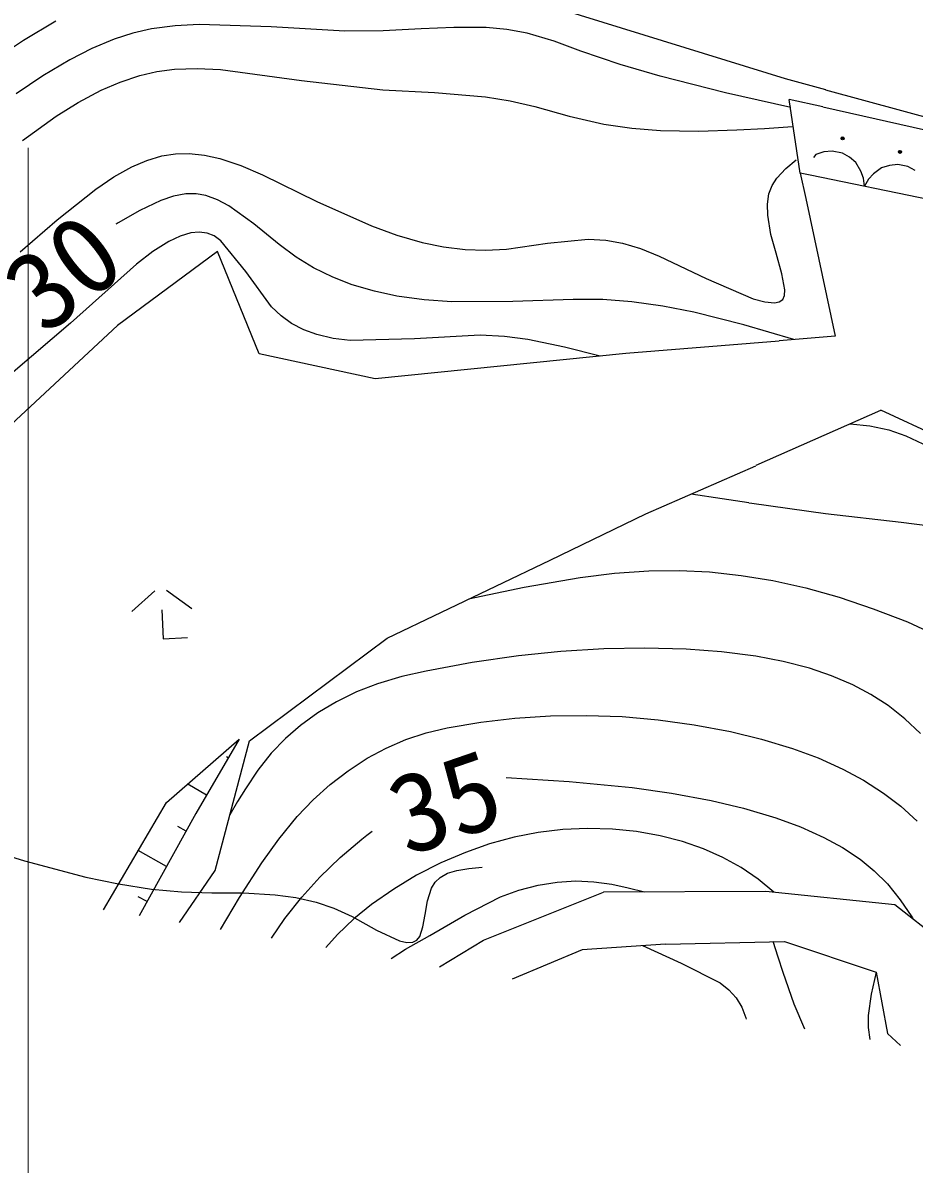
# Model space of a CAD drawing. Units: millimetres, scale not verified. Extents: x 39750 to 680000, y 20000 to 380250.
# Drawn here: x 218435 to 233250, y 217114 to 236084 of the extents above; entities that cross this region are included whole.
import ezdxf
from ezdxf.enums import TextEntityAlignment as Align

# ---------------------------------------------------------------- set-up
doc = ezdxf.new("R2010")
doc.units = ezdxf.units.MM
doc.header["$LTSCALE"] = 1000
doc.layers.add('M-BGD', color=7, linetype='Continuous', lineweight=25)
doc.layers.add('M-STR-HTXT', color=7, linetype='Continuous', lineweight=13)
doc.styles.add('ＭＳ ゴシック', font='')
doc.styles.get('ＭＳ ゴシック').set_extended_font_data('MS Gothic')

msp = doc.modelspace()

# ---------------------------------------------------------------- linework, layer by layer
at = {"layer": 'M-BGD'}
for p, q in [((231114, 235152), (227397, 236301)), ((218981, 236110), (218444, 235789)), ((220967, 236036), (220576, 235984)), ((221366, 236058), (220967, 236036)), ((222563, 236017), (221366, 236058)), ((223786, 235944), (222563, 236017)), ((225599, 236009), (225054, 235983)), ((226136, 236004), (225599, 236009)), ((226479, 235973), (226136, 236004)), ((219955, 235811), (219582, 235656)), ((220262, 235912), (219955, 235811)), ((220576, 235984), (220262, 235912)), ((224422, 235949), (223786, 235944)), ((225054, 235983), (224422, 235949)), ((226817, 235913), (226479, 235973)), ((227267, 235778), (226817, 235913)), ((218444, 235789), (217917, 235440)), ((219582, 235656), (219214, 235469)), ((227709, 235615), (227267, 235778)), ((228365, 235390), (227709, 235615)), ((219214, 235469), (218768, 235204)), ((220378, 235210), (220662, 235275)), ((220662, 235275), (220956, 235312)), ((220956, 235312), (221334, 235325)), ((221334, 235325), (221723, 235308)), ((221723, 235308), (223067, 235125)), ((229027, 235195), (228365, 235390)), ((218768, 235204), (218327, 234906)), ((219735, 234963), (220051, 235100)), ((220051, 235100), (220378, 235210)), ((223067, 235125), (224419, 234971)), ((230113, 234922), (229027, 235195)), ((231783, 234969), (231114, 235152)), ((219357, 234760), (219735, 234963)), ((224419, 234971), (225277, 234928)), ((225277, 234928), (226123, 234856)), ((226123, 234856), (226533, 234790)), ((231200, 234679), (230113, 234922)), ((233856, 234402), (231783, 234967)), ((218990, 234530), (219357, 234760)), ((226533, 234790), (226943, 234693)), ((226943, 234693), (227515, 234532)), ((231731, 234686), (231174, 234812)), ((231353, 233588), (231174, 234812)), ((233793, 234216), (231730, 234684)), ((218432, 234128), (218990, 234530)), ((227515, 234532), (228092, 234400)), ((228092, 234400), (228559, 234334)), ((228559, 234334), (229036, 234297)), ((229036, 234297), (229666, 234285)), ((229666, 234285), (230301, 234303)), ((230301, 234303), (230761, 234329)), ((230761, 234329), (231227, 234359)), ((220745, 233872), (220970, 233908)), ((220970, 233908), (221198, 233914)), ((221198, 233914), (221452, 233887)), ((231751, 233939), (231618, 233898)), ((231888, 233953), (231751, 233939)), ((232056, 233919), (231888, 233953)), ((232176, 233851), (232056, 233919)), ((220249, 233692), (220496, 233797)), ((220496, 233797), (220745, 233872)), ((221452, 233887), (221708, 233829)), ((221708, 233829), (222061, 233710)), ((222061, 233710), (222417, 233558)), ((231119, 233661), (231288, 233808)), ((231618, 233898), (231575, 233848)), ((232282, 233762), (232176, 233851)), ((232364, 233620), (232282, 233762)), ((232840, 233715), (232707, 233674)), ((232976, 233729), (232840, 233715)), ((233144, 233695), (232976, 233729)), ((219646, 233320), (219945, 233522)), ((219945, 233522), (220249, 233692)), ((222417, 233558), (223324, 233117)), ((230970, 233503), (231119, 233661)), ((231520, 233554), (231353, 233588)), ((231353, 233588), (231447, 233164)), ((233510, 233143), (231519, 233553)), ((232407, 233501), (232364, 233620)), ((232576, 233576), (232491, 233483)), ((232707, 233674), (232576, 233576)), ((233264, 233628), (233144, 233695)), ((230836, 233243), (230890, 233380)), ((230890, 233380), (230970, 233503)), ((232422, 233367), (232407, 233501)), ((232491, 233483), (232422, 233367)), ((219008, 232809), (219646, 233320)), ((220940, 233202), (220731, 233132)), ((220940, 233202), (220731, 233132)), ((221146, 233240), (220940, 233202)), ((221315, 233241), (221146, 233240)), ((221315, 233241), (221146, 233240)), ((221477, 233213), (221315, 233241)), ((221477, 233213), (221315, 233241)), ((221669, 233144), (221477, 233213)), ((221669, 233144), (221477, 233213)), ((221858, 233043), (221669, 233144)), ((221858, 233043), (221669, 233144)), ((230811, 233069), (230836, 233243)), ((231447, 233164), (231936, 230875)), ((220382, 232966), (220022, 232761)), ((220382, 232966), (220022, 232761)), ((220731, 233132), (220382, 232966)), ((220731, 233132), (220382, 232966)), ((222274, 232742), (221858, 233043)), ((222274, 232742), (221858, 233043)), ((223324, 233117), (224229, 232709)), ((230816, 232887), (230811, 233069)), ((218391, 232276), (219008, 232809)), ((220022, 232761), (220003, 232749)), ((220022, 232761), (220003, 232749)), ((230870, 232567), (230816, 232887)), ((220003, 232749), (219979, 232735)), ((220003, 232749), (219979, 232735)), ((221226, 232592), (221048, 232540)), ((221366, 232605), (221226, 232592)), ((221498, 232588), (221366, 232605)), ((221617, 232541), (221498, 232588)), ((222693, 232400), (222274, 232742)), ((222693, 232400), (222274, 232742)), ((224229, 232709), (224649, 232556)), ((220862, 232452), (220595, 232283)), ((221048, 232540), (220862, 232452)), ((221728, 232463), (221617, 232541)), ((222139, 231950), (221728, 232463)), ((222979, 232190), (222693, 232400)), ((222979, 232190), (222693, 232400)), ((224649, 232556), (225071, 232434)), ((225071, 232434), (225428, 232360)), ((226474, 232323), (227155, 232422)), ((227155, 232422), (227830, 232488)), ((227830, 232488), (228123, 232470)), ((228123, 232470), (228400, 232424)), ((228400, 232424), (228700, 232333)), ((230955, 232253), (230870, 232567)), ((221672, 232282), (220006, 231053)), ((220595, 232283), (220323, 232072)), ((222363, 230585), (221672, 232282)), ((225428, 232360), (225788, 232315)), ((225788, 232315), (226127, 232304)), ((226127, 232304), (226474, 232323)), ((228700, 232333), (229014, 232206)), ((229014, 232206), (229794, 231836)), ((231053, 231912), (230955, 232253)), ((220323, 232072), (219225, 231090)), ((223269, 232013), (222979, 232190)), ((223587, 231857), (223269, 232013)), ((222567, 231366), (222139, 231950)), ((223908, 231732), (223587, 231857)), ((229794, 231836), (230575, 231499)), ((231103, 231644), (231053, 231912)), ((224280, 231622), (223908, 231732)), ((224654, 231543), (224280, 231622)), ((231096, 231550), (231103, 231644)), ((225108, 231481), (224654, 231543)), ((225108, 231481), (224654, 231543)), ((225567, 231449), (225108, 231481)), ((225567, 231449), (225108, 231481)), ((226582, 231453), (225567, 231449)), ((226582, 231453), (225567, 231449)), ((227582, 231487), (226582, 231453)), ((227582, 231487), (226582, 231453)), ((228073, 231483), (227582, 231487)), ((228073, 231483), (227582, 231487)), ((228557, 231449), (228073, 231483)), ((229073, 231377), (228557, 231449)), ((229073, 231377), (228557, 231449)), ((230575, 231499), (230770, 231445)), ((230770, 231445), (230927, 231430)), ((230927, 231430), (231008, 231445)), ((231008, 231445), (231065, 231485)), ((231065, 231485), (231096, 231550)), ((222729, 231212), (222567, 231366)), ((229586, 231275), (229073, 231377)), ((229586, 231275), (229073, 231377)), ((230419, 231062), (229586, 231275)), ((230419, 231062), (229586, 231275)), ((220006, 231053), (218241, 229409)), ((219225, 231090), (218274, 230276)), ((222903, 231087), (222729, 231212)), ((223106, 230980), (222903, 231087)), ((231249, 230819), (230419, 231062)), ((223321, 230902), (223106, 230980)), ((223591, 230840), (223321, 230902)), ((226038, 230892), (224946, 230834)), ((226440, 230871), (226038, 230892)), ((226831, 230820), (226440, 230871)), ((231936, 230875), (231006, 230799)), ((223874, 230806), (223591, 230840)), ((224946, 230834), (223874, 230806)), ((227439, 230695), (226831, 230820)), ((228031, 230542), (227439, 230695)), ((231005, 230795), (228459, 230586)), ((224289, 230166), (222363, 230585)), ((228459, 230586), (224289, 230166)), ((230622, 228734), (232694, 229644)), ((235875, 228169), (232694, 229644)), ((232188, 229421), (232512, 229384)), ((232512, 229384), (232831, 229318)), ((232831, 229318), (233114, 229219)), ((233114, 229219), (233392, 229089)), ((228791, 227921), (230619, 228723)), ((230058, 228171), (229543, 228250)), ((230504, 228104), (230058, 228171)), ((230552, 228096), (230504, 228103)), ((231776, 227924), (230552, 228096)), ((227199, 227153), (228791, 227921)), ((233034, 227777), (231776, 227924)), ((233509, 227718), (233034, 227777)), ((224489, 225857), (227199, 227153)), ((227698, 226864), (228267, 226935)), ((228267, 226935), (228841, 226976)), ((228841, 226976), (229342, 226982)), ((229342, 226982), (229847, 226957)), ((229847, 226957), (230372, 226901)), ((230372, 226901), (230900, 226813)), ((225840, 226509), (226769, 226702)), ((226769, 226702), (227698, 226864)), ((230900, 226813), (231450, 226691)), ((231450, 226691), (232001, 226538)), ((220630, 226644), (220245, 226299)), ((220825, 226654), (221244, 226351)), ((232001, 226538), (232571, 226347)), ((220745, 226325), (220770, 225845)), ((232571, 226347), (233138, 226126)), ((233138, 226126), (233555, 225935)), ((220770, 225845), (221172, 225866)), ((222205, 224149), (224489, 225857)), ((226671, 225562), (225904, 225451)), ((227378, 225636), (226671, 225562)), ((228092, 225679), (227378, 225636)), ((228773, 225691), (228092, 225679)), ((229463, 225673), (228773, 225691)), ((230045, 225629), (229463, 225673)), ((230619, 225556), (230045, 225629)), ((231073, 225470), (230619, 225556)), ((225904, 225451), (225140, 225310)), ((231511, 225357), (231073, 225470)), ((224733, 225220), (224328, 225100)), ((225140, 225310), (224733, 225220)), ((231877, 225233), (231511, 225357)), ((232229, 225082), (231877, 225233)), ((224328, 225100), (223983, 224963)), ((232530, 224922), (232229, 225082)), ((223648, 224798), (223341, 224615)), ((223983, 224963), (223648, 224798)), ((232815, 224737), (232530, 224922)), ((223341, 224615), (223052, 224407)), ((233095, 224516), (232815, 224737)), ((225486, 224365), (226049, 224460)), ((226049, 224460), (226615, 224526)), ((226615, 224526), (227208, 224565)), ((227208, 224565), (227802, 224573)), ((227802, 224573), (228398, 224552)), ((228398, 224552), (228994, 224500)), ((228994, 224500), (229592, 224417)), ((229592, 224417), (230195, 224303)), ((233357, 224270), (233095, 224516)), ((223052, 224407), (222799, 224189)), ((224801, 224172), (225137, 224283)), ((225137, 224283), (225486, 224365)), ((230195, 224303), (230715, 224178)), ((220825, 223124), (222030, 224176)), ((222030, 224176), (221311, 222942)), ((221630, 221997), (222205, 224149)), ((222799, 224189), (222565, 223947)), ((224474, 224030), (224801, 224172)), ((230715, 224178), (231230, 224022)), ((221850, 223867), (221819, 223886)), ((222565, 223947), (222339, 223662)), ((223842, 223654), (224159, 223861)), ((224159, 223861), (224474, 224030)), ((231230, 224022), (231654, 223865)), ((231654, 223865), (232065, 223680)), ((222339, 223662), (222134, 223354)), ((232065, 223680), (232409, 223495)), ((223542, 223423), (223842, 223654)), ((226470, 223543), (227515, 223473)), ((226470, 223543), (227515, 223473)), ((227515, 223473), (228563, 223372)), ((227515, 223473), (228563, 223372)), ((232409, 223495), (232738, 223283)), ((221490, 223250), (221178, 223432)), ((222134, 223354), (222004, 223140)), ((223258, 223167), (223542, 223423)), ((228563, 223372), (229217, 223280)), ((228563, 223372), (229217, 223280)), ((229217, 223280), (229874, 223157)), ((229217, 223280), (229874, 223157)), ((232738, 223283), (233026, 223062)), ((219774, 221344), (220825, 223124)), ((222004, 223140), (221878, 222923)), ((222996, 222891), (223258, 223167)), ((229874, 223157), (230414, 223029)), ((229874, 223157), (230414, 223029)), ((221311, 222942), (220368, 221243)), ((230414, 223029), (230953, 222869)), ((230414, 223029), (230953, 222869)), ((233026, 223062), (233298, 222815)), ((221148, 222649), (221012, 222725)), ((222690, 222516), (222996, 222891)), ((230953, 222869), (231358, 222721)), ((230953, 222869), (231358, 222721)), ((231358, 222721), (231747, 222546)), ((231358, 222721), (231747, 222546)), ((224068, 222516), (224153, 222583)), ((224068, 222516), (224153, 222583)), ((224153, 222583), (224242, 222651)), ((224153, 222583), (224242, 222651)), ((226599, 222548), (226192, 222438)), ((226999, 222626), (226599, 222548)), ((227409, 222675), (226999, 222626)), ((227820, 222694), (227409, 222675)), ((228234, 222682), (227820, 222694)), ((228636, 222641), (228234, 222682)), ((229029, 222571), (228636, 222641)), ((229397, 222475), (229029, 222571)), ((231747, 222546), (232059, 222376)), ((231747, 222546), (232059, 222376)), ((217439, 222466), (218465, 222158)), ((217439, 222466), (218465, 222158)), ((222406, 222122), (222690, 222516)), ((223710, 222211), (224068, 222516)), ((223710, 222211), (224068, 222516)), ((226192, 222438), (225791, 222297)), ((229750, 222353), (229397, 222475)), ((230069, 222211), (229750, 222353)), ((232059, 222376), (232351, 222182)), ((232059, 222376), (232351, 222182)), ((218465, 222158), (219480, 221885)), ((218465, 222158), (219480, 221885)), ((220824, 222064), (220353, 222325)), ((223374, 221886), (223710, 222211)), ((223374, 221886), (223710, 222211)), ((225791, 222297), (225380, 222121)), ((230373, 222043), (230069, 222211)), ((232351, 222182), (232586, 221991)), ((232351, 222182), (232586, 221991)), ((221039, 221129), (221630, 221997)), ((222036, 221548), (222406, 222122)), ((225380, 222121), (224980, 221916)), ((225371, 221880), (225496, 221949)), ((225371, 221880), (225496, 221949)), ((225496, 221949), (225646, 221997)), ((225496, 221949), (225646, 221997)), ((225646, 221997), (225850, 222031)), ((225646, 221997), (225850, 222031)), ((225850, 222031), (226072, 222053)), ((225850, 222031), (226072, 222053)), ((230659, 221849), (230373, 222043)), ((232586, 221991), (232804, 221776)), ((232586, 221991), (232804, 221776)), ((219480, 221885), (220027, 221771)), ((219480, 221885), (220027, 221771)), ((220027, 221771), (220575, 221687)), ((220027, 221771), (220575, 221687)), ((223071, 221551), (223374, 221886)), ((223071, 221551), (223374, 221886)), ((224980, 221916), (224599, 221687)), ((225226, 221701), (225287, 221800)), ((225226, 221701), (225287, 221800)), ((225287, 221800), (225371, 221880)), ((225287, 221800), (225371, 221880)), ((227002, 221751), (227314, 221801)), ((227314, 221801), (227627, 221821)), ((227627, 221821), (227928, 221809)), ((227928, 221809), (228223, 221767)), ((228223, 221767), (228495, 221708)), ((230919, 221635), (230659, 221849)), ((232804, 221776), (233019, 221510)), ((232804, 221776), (233019, 221510)), ((220575, 221687), (221073, 221641)), ((220575, 221687), (221073, 221641)), ((221073, 221641), (221577, 221626)), ((221073, 221641), (221577, 221626)), ((221577, 221626), (222103, 221625)), ((221577, 221626), (222103, 221625)), ((222103, 221625), (222629, 221593)), ((222103, 221625), (222629, 221593)), ((222629, 221593), (222971, 221546)), ((222629, 221593), (222971, 221546)), ((224599, 221687), (224232, 221432)), ((225160, 221490), (225226, 221701)), ((225160, 221490), (225226, 221701)), ((226091, 220838), (228085, 221634)), ((226374, 221559), (226681, 221669)), ((226681, 221669), (227002, 221751)), ((230783, 221647), (228085, 221634)), ((228495, 221708), (228766, 221640)), ((232929, 221427), (230783, 221647)), ((220499, 221479), (220353, 221560)), ((221722, 221013), (222036, 221548)), ((222792, 221197), (223071, 221551)), ((222792, 221197), (223071, 221551)), ((222971, 221546), (223311, 221468)), ((222971, 221546), (223311, 221468)), ((223311, 221468), (223602, 221368)), ((223311, 221468), (223602, 221368)), ((224232, 221432), (223939, 221194)), ((225122, 221265), (225160, 221490)), ((225122, 221265), (225160, 221490)), ((225781, 221252), (226374, 221559)), ((234716, 220016), (232929, 221427)), ((233019, 221510), (233211, 221223)), ((233019, 221510), (233211, 221223)), ((222567, 220869), (222792, 221197)), ((222567, 220869), (222792, 221197)), ((223602, 221368), (223908, 221230)), ((223602, 221368), (223908, 221230)), ((223939, 221194), (223665, 220934)), ((223908, 221230), (224314, 221006)), ((223908, 221230), (224314, 221006)), ((225086, 221059), (225122, 221265)), ((225086, 221059), (225122, 221265)), ((225198, 220915), (225781, 221252)), ((233211, 221223), (233222, 221206)), ((233211, 221223), (233222, 221206)), ((233222, 221206), (233236, 221185)), ((233222, 221206), (233236, 221185)), ((224314, 221006), (224697, 220826)), ((224314, 221006), (224697, 220826)), ((225031, 220897), (225086, 221059)), ((225031, 220897), (225086, 221059)), ((223665, 220934), (223472, 220715)), ((224697, 220826), (224817, 220800)), ((224697, 220826), (224817, 220800)), ((224794, 220687), (225198, 220915)), ((224919, 220806), (224983, 220838)), ((224919, 220806), (224983, 220838)), ((224983, 220838), (225031, 220897)), ((224983, 220838), (225031, 220897)), ((225363, 220393), (226091, 220838)), ((229116, 220773), (231093, 220817)), ((230989, 220554), (230906, 220813)), ((231093, 220817), (232616, 220308)), ((224555, 220530), (224794, 220687)), ((224817, 220800), (224919, 220806)), ((224817, 220800), (224919, 220806)), ((227734, 220675), (226569, 220188)), ((229116, 220773), (227734, 220675)), ((228737, 220746), (229378, 220457)), ((229378, 220457), (230026, 220130)), ((231072, 220300), (230989, 220554)), ((231258, 219776), (231072, 220300)), ((232616, 220308), (232534, 219942)), ((232616, 220308), (232534, 219942)), ((232616, 220308), (232804, 219285)), ((230026, 220130), (230170, 220014)), ((230170, 220014), (230293, 219877)), ((230293, 219877), (230384, 219722)), ((232534, 219942), (232484, 219585)), ((232534, 219942), (232484, 219585)), ((230384, 219722), (230452, 219545)), ((231430, 219360), (231258, 219776)), ((230452, 219545), (230456, 219526)), ((232484, 219585), (232483, 219383)), ((232484, 219585), (232483, 219383)), ((232483, 219383), (232513, 219185)), ((232483, 219383), (232513, 219185)), ((232804, 219285), (233022, 219089))]:
    msp.add_line(p, q, dxfattribs=at)
for centre, radius in [((232059, 234164), 25), ((232059, 234164), 21.9), ((232059, 234164), 18.8), ((232059, 234164), 15.7), ((232059, 234164), 12.5), ((232059, 234164), 9.4), ((232059, 234163), 6.3), ((232059, 234164), 3.2), ((233014, 233939), 25), ((233014, 233939), 21.9), ((233014, 233939), 18.8), ((233014, 233939), 15.7), ((233014, 233939), 12.5), ((233014, 233939), 9.4), ((233014, 233939), 6.3), ((233014, 233939), 3.2)]:
    msp.add_circle(centre, radius, dxfattribs=at)
at = {"layer": 'M-STR-HTXT'}
msp.add_line((218525, 208487), (218525, 234006), dxfattribs=at)

# ---------------------------------------------------------------- texts
at = {"layer": 'M-BGD', "style": 'ＭＳ ゴシック'}
for s, rotation, p in [('30', 38.4, (219049, 230559)), ('35', 19, (224943, 221849))]:
    msp.add_text(s, height=1320, rotation=rotation, dxfattribs=at).set_placement(p, align=Align.BOTTOM_LEFT)

doc.saveas('drawing.dxf')
